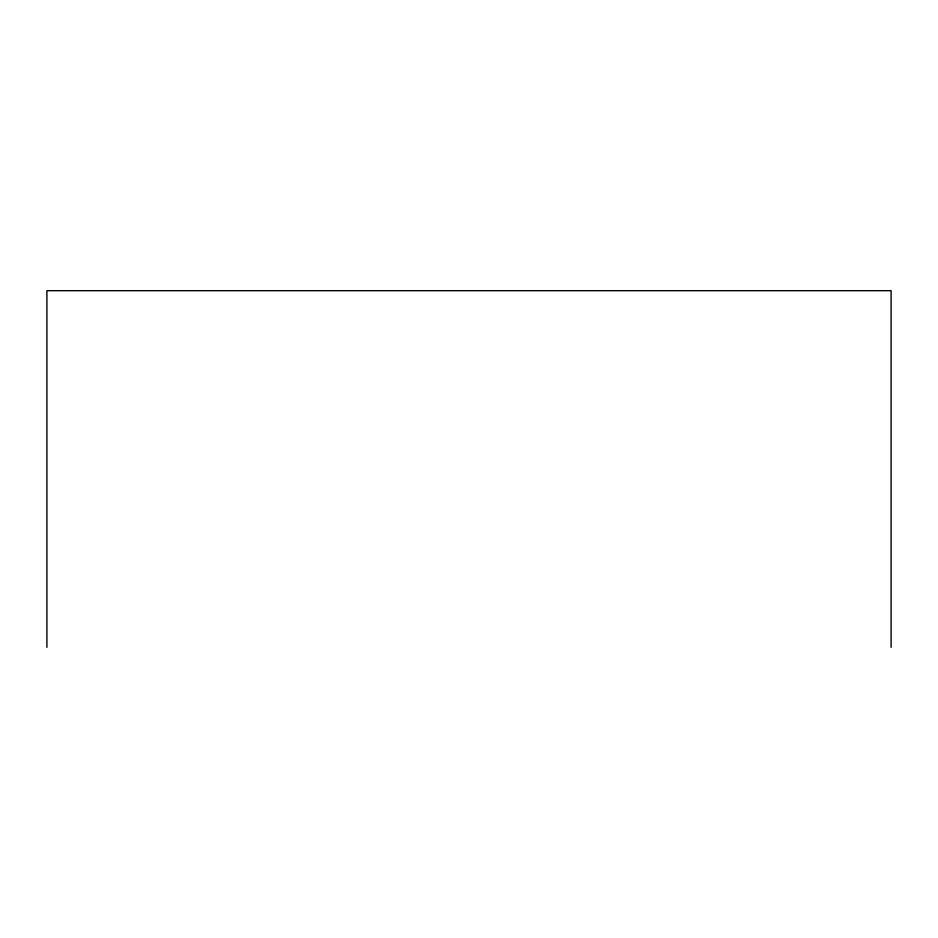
<?xml version="1.0" encoding="UTF-8"?>
<svg xmlns="http://www.w3.org/2000/svg" width="938" height="938" viewBox="0 0 938 938"><rect width="100%" height="100%" fill="white"/><g stroke="black" fill="none" stroke-linecap="round" stroke-linejoin="round"><path stroke-width="1.41" d="M891.1 647.314L891.1 290.686L46.9 290.686L46.9 647.314"/></g></svg>
